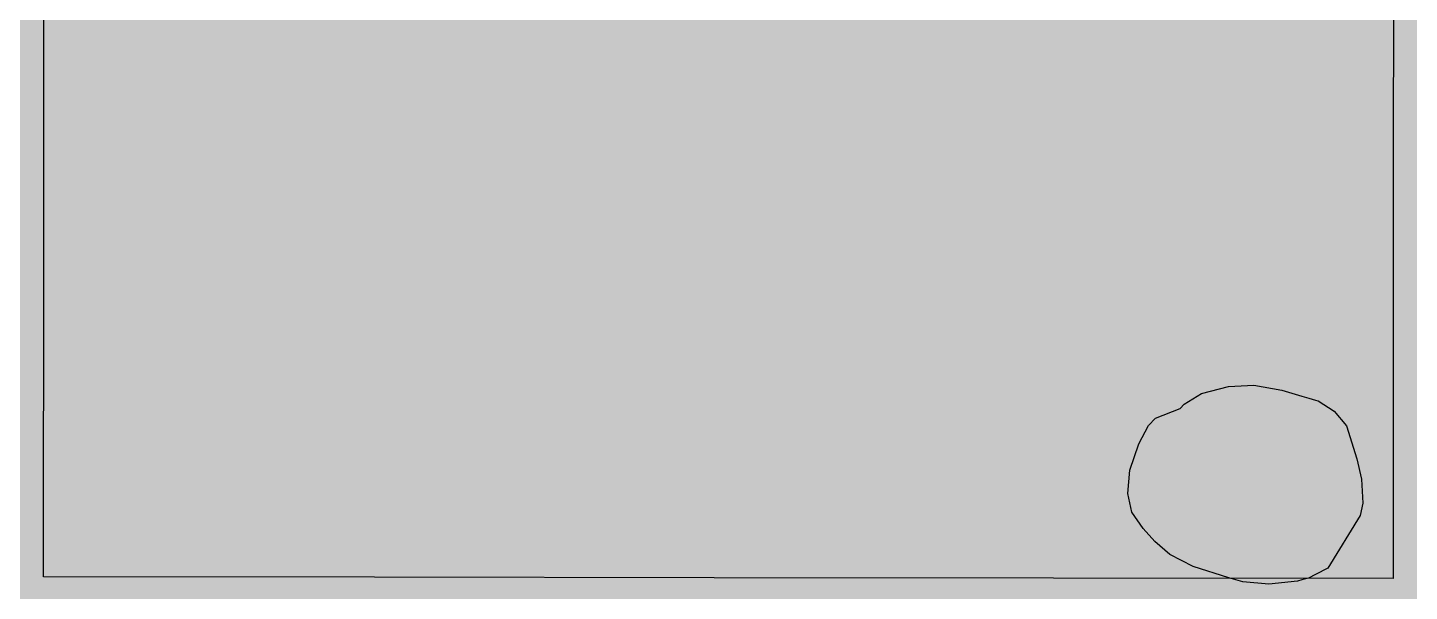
# Model space of a CAD drawing. Extents: x 560272 to 568164, y 6204780 to 6214217.
# Drawn here: x 565778.6 to 565833, y 6209805.5 to 6209827.7 of the extents above; entities that cross this region are included whole.
import ezdxf

# ---------------------------------------------------------------- set-up
doc = ezdxf.new("R2010")
doc.units = 0
doc.header["$LTSCALE"] = 5
for name, color, linetype in [('AS-TOWN-H', 254, 'Continuous'), ('Quarters', 8, 'Continuous'), ('T-WATER', 160, 'Continuous'), ('T-WATER-H', 133, 'Continuous')]:
    doc.layers.add(name, color=color, linetype=linetype)
doc.layers.add('ROUTE-MAP-BACKGROUND-H', color=7, linetype='Continuous', true_color=0xf0ebff)

msp = doc.modelspace()

# ---------------------------------------------------------------- hatches: boundary and pattern name
at = {"layer": 'AS-TOWN-H'}
h = msp.add_hatch(color=256, dxfattribs=at)
h.dxf.hatch_style = 1
h.paths.add_polyline_path([(565886.544, 6210020.352), (565236.202, 6210021.981), (565234.412, 6209697.744), (565886.527, 6209697.561)])
at = {"layer": 'ROUTE-MAP-BACKGROUND-H'}
h = msp.add_hatch(color=256, dxfattribs=at)
h.dxf.hatch_style = 1
h.paths.add_polyline_path([(565237.99, 6210345.866), (566535.85, 6210345.729), (566539.103, 6209697.377), (565234.412, 6209697.744)])
at = {"layer": 'T-WATER-H'}
h = msp.add_hatch(color=256, dxfattribs=at)
h.dxf.hatch_style = 1
h.paths.add_polyline_path([(565827.488, 6209805.813), (565826.459, 6209805.899), (565825.913, 6209806.062), (565824.509, 6209806.5), (565823.587, 6209806.982), (565822.998, 6209807.492), (565822.542, 6209807.999), (565822.088, 6209808.639), (565821.936, 6209809.373), (565822.019, 6209810.302), (565822.371, 6209811.326), (565822.75, 6209812.051), (565823.021, 6209812.345), (565823.992, 6209812.726), (565824.161, 6209812.889), (565824.834, 6209813.309), (565825.903, 6209813.588), (565826.901, 6209813.636), (565827.995, 6209813.45), (565828.793, 6209813.21), (565829.058, 6209813.131), (565829.323, 6209813.056), (565829.435, 6209813.025), (565830.059, 6209812.614), (565830.547, 6209812.04), (565830.955, 6209810.736), (565831.14, 6209809.935), (565831.189, 6209809.003), (565831.08, 6209808.507), (565829.812, 6209806.436), (565829.324, 6209806.187), (565829.055, 6209806.05), (565828.787, 6209805.973), (565828.62, 6209805.925)])

# ---------------------------------------------------------------- linework, layer by layer
at = {"layer": 'Quarters', "flags": 128}
msp.add_lwpolyline([(565792.273, 6209806.082), (565779.238, 6209806.099), (565779.247, 6209819.145), (565779.257, 6209832.525), (565779.267, 6209845.906), (565779.277, 6209859.286), (565792.308, 6209859.27), (565805.674, 6209859.252), (565819.04, 6209859.235), (565832.405, 6209859.218), (565832.4, 6209845.837), (565832.395, 6209832.456), (565832.389, 6209819.075), (565832.384, 6209806.028), (565819.014, 6209806.046), (565805.644, 6209806.064)], close=True, dxfattribs=at)
at = {"layer": 'T-WATER', "flags": 128}
msp.add_lwpolyline([(565827.488, 6209805.813), (565826.459, 6209805.899), (565825.913, 6209806.062), (565824.509, 6209806.5), (565823.587, 6209806.982), (565822.998, 6209807.492), (565822.542, 6209807.999), (565822.088, 6209808.639), (565821.936, 6209809.373), (565822.019, 6209810.302), (565822.371, 6209811.326), (565822.75, 6209812.051), (565823.021, 6209812.345), (565823.992, 6209812.726), (565824.161, 6209812.889), (565824.834, 6209813.309), (565825.903, 6209813.588), (565826.901, 6209813.636), (565827.995, 6209813.45), (565828.793, 6209813.21), (565829.058, 6209813.131), (565829.323, 6209813.056), (565829.435, 6209813.025), (565830.059, 6209812.614), (565830.547, 6209812.04), (565830.955, 6209810.736), (565831.14, 6209809.935), (565831.189, 6209809.003), (565831.08, 6209808.507), (565829.812, 6209806.436), (565829.324, 6209806.187), (565829.055, 6209806.05), (565828.787, 6209805.973), (565828.62, 6209805.925), (565827.488, 6209805.813)], close=True, dxfattribs=at)

doc.saveas('drawing.dxf')
